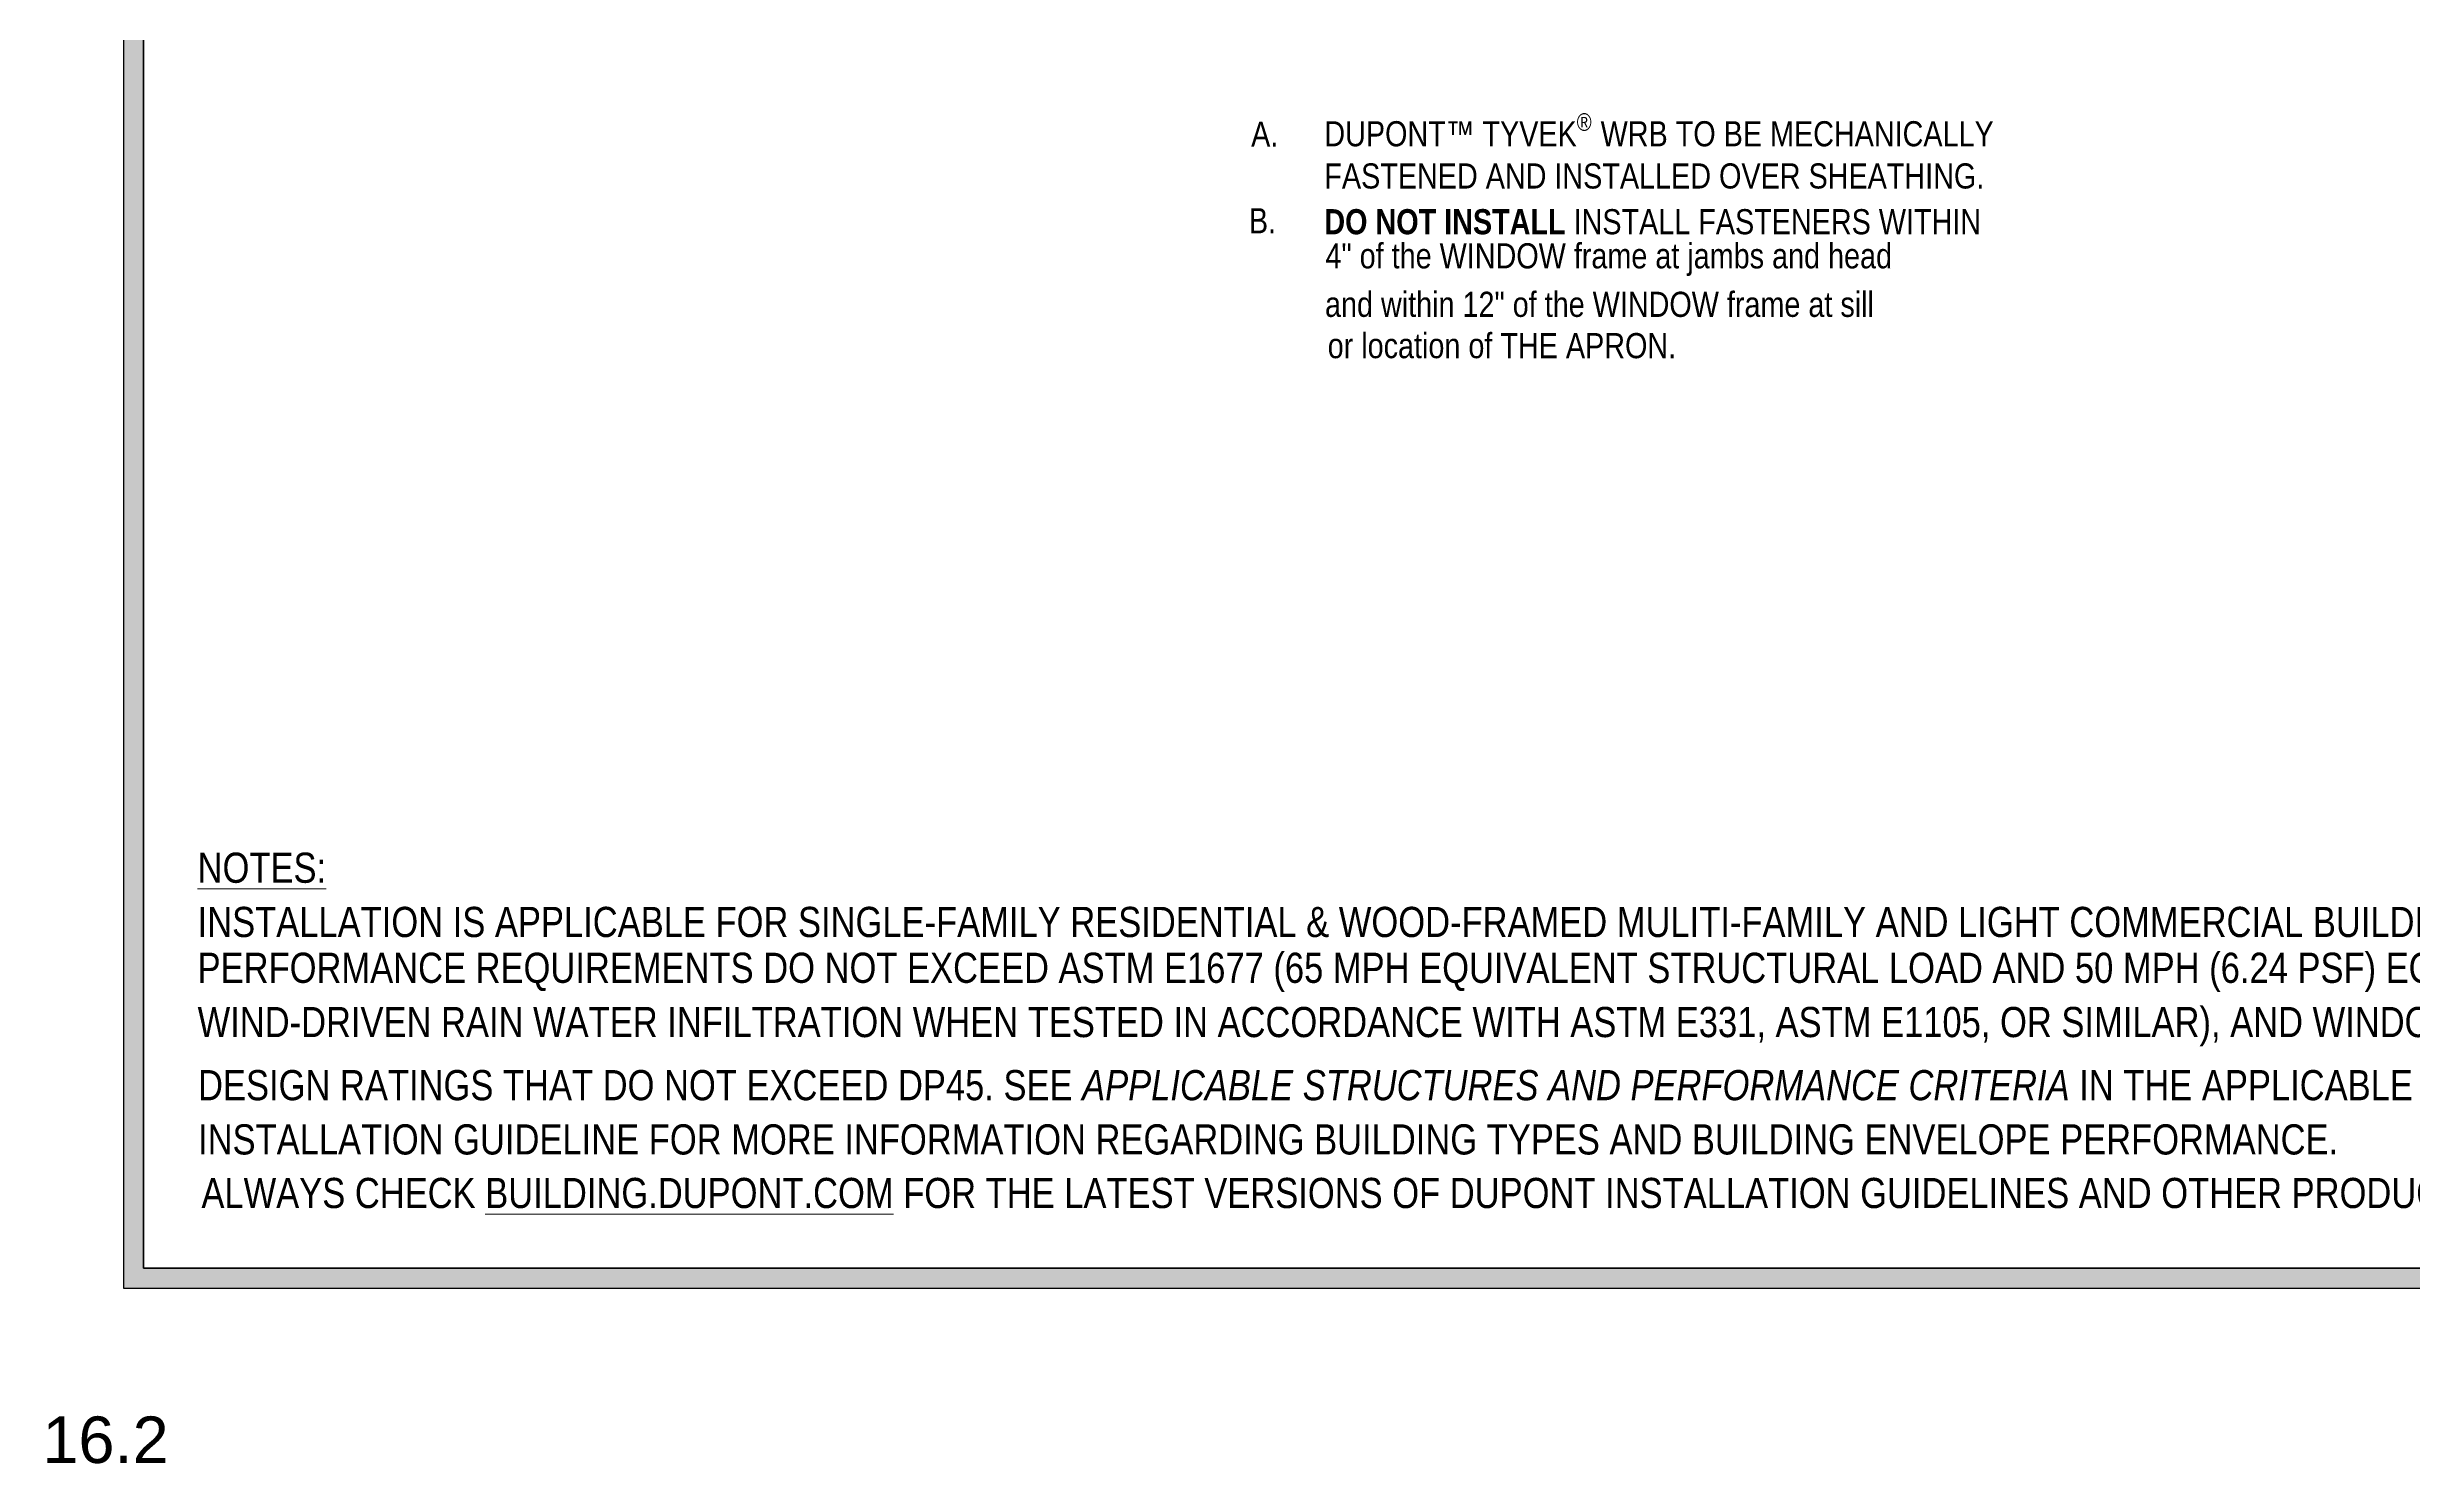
# Model space of a CAD drawing. Extents: x -1140 to 5605, y -816 to 2382.
# Drawn here: x 2322 to 3382, y -812 to -177 of the extents above; entities that cross this region are included whole.
import ezdxf

# ---------------------------------------------------------------- set-up
doc = ezdxf.new("R2010")
doc.units = 0
doc.header["$MEASUREMENT"] = 0
doc.layers.get('0').update_dxf_attribs({"lineweight": 0})
for name, color, linetype, lineweight in [('.ATI-TEXT', 7, 'Continuous', 0), ('G-ANNO-TTLB', 7, 'Continuous', 0), ('TYVEK', 7, 'Continuous', 0)]:
    doc.layers.add(name, color=color, linetype=linetype, lineweight=lineweight)

# ---------------------------------------------------------------- blocks, each defined once
blk = doc.blocks.new('Block_493')
at = {"layer": '.ATI-TEXT', "char_height": 0.2, "attachment_point": 7}
for s, insert in [('\\C18;\\c0;\\FArial Narrow|b0|i0|c1;\\H11.249999;\\W1.000000;A.', (2861.2, -221.9)), ('\\C18;\\c0;\\FArial Narrow|b0|i0|c1;\\H11.249999;\\W1.000000;DUPONT™ TYVEK', (2894, -221.9)), ('\\C18;\\c0;\\FArial Narrow|b0|i0|c1;\\H7.874999;\\W1.000000;®', (3007.1, -214.9)), ('\\C18;\\c0;\\FArial Narrow|b0|i0|c1;\\H11.249999;\\W1.000000; WRB TO BE MECHANICALLY', (3014.2, -221.9)), ('\\C18;\\c0;\\FArial Narrow|b0|i0|c1;\\H11.249999;\\W1.000000;FASTENED AND INSTALLED OVER SHEATHING.', (2894, -240.8)), ('\\C18;\\c0;\\FArial Narrow|b0|i0|c1;\\H11.249999;\\W1.000000;B.', (2860.2, -260.7)), ('\\C18;\\c0;\\FArial Narrow Bold|b1|i0|c1;\\H11.249999;\\W1.000000;DO NOT INSTALL\\FArial Narrow|b0|i0|c1; INSTALL FASTENERS WITHIN', (2894, -261.3)), ('\\C18;\\c0;\\FArial Narrow|b0|i0|c1;\\H11.249999;\\W1.000000;4" of the WINDOW frame at jambs and head ', (2894.5, -279.8)), ('\\C18;\\c0;\\FArial Narrow|b0|i0|c1;\\H11.249999;\\W1.000000;and within 12" of the WINDOW frame at sill', (2894.3, -298.3)), ('\\C18;\\c0;\\FArial Narrow|b0|i0|c1;\\H11.249999;\\W1.000000;or location of THE APRON.', (2895.5, -316.8))]:
    blk.add_mtext(s, dxfattribs=dict(at, insert=insert))
blk = doc.blocks.new('Block_516')
at = {"layer": '.ATI-TEXT', "char_height": 0.2, "attachment_point": 7}
for s, insert in [('\\L\\C18;\\c0;\\FArial Narrow|b0|i0|c1;\\H13.500003;\\W1.000000;NOTES:\\l', (2389.2, -551.8)), ('\\C18;\\c0;\\FArial Narrow|b0|i0|c1;\\H13.500003;\\W1.000000;INSTALLATION IS APPLICABLE FOR SINGLE-FAMILY RESIDENTIAL & WOOD-FRAMED MULITI-FAMILY AND LIGHT COMMERCIAL BUILDINGS WHEN ', (2389.2, -576.1)), ('\\C18;\\c0;\\FArial Narrow|b0|i0|c1;\\H13.500003;\\W1.000000;PERFORMANCE REQUIREMENTS DO NOT EXCEED ASTM E1677 (65 MPH EQUIVALENT STRUCTURAL LOAD AND 50 MPH (6.24 PSF) EQUIVALENT', (2389.2, -600.5)), ('\\C18;\\c0;\\FArial Narrow|b0|i0|c1;\\H13.500003;\\W1.000000;WIND-DRIVEN RAIN WATER INFILTRATION WHEN TESTED IN ACCORDANCE WITH ASTM E331, ASTM E1105, OR SIMILAR), AND WINDOW/DOOR', (2389.2, -624.8)), ('\\C18;\\c0;\\FArial Narrow|b0|i0|c1;\\H13.500003;\\W1.000000;DESIGN RATINGS THAT DO NOT EXCEED DP45. SEE \\FArial Narrow Italic|b0|i1|c1;APPLICABLE STRUCTURES AND PERFORMANCE CRITERIA \\FArial Narrow|b0|i0|c1;IN THE APPLICABLE DUPONT', (2389.4, -649.2)), ('\\C18;\\c0;\\FArial Narrow|b0|i0|c1;\\H13.500003;\\W1.000000;INSTALLATION GUIDELINE FOR MORE INFORMATION REGARDING BUILDING TYPES AND BUILDING ENVELOPE PERFORMANCE.  ', (2389.4, -673.5)), ('\\C18;\\c0;\\FArial Narrow|b0|i0|c1;\\H13.500003;\\W1.000000;ALWAYS CHECK \\L\\C160;\\c16730368;BUILDING.DUPON\\l\\LT\\l\\L.COM\\l\\C18;\\c0; FOR THE LATEST VERSIONS OF DUPONT INSTALLATION GUIDELINES AND OTHER PRODUCT LITERATURE.', (2390.9, -697.5))]:
    blk.add_mtext(s, dxfattribs=dict(at, insert=insert))

msp = doc.modelspace()

# ---------------------------------------------------------------- hatches: boundary and pattern name
at = {"layer": 'G-ANNO-TTLB', "true_color": 0xff00ff, "transparency": 33554687}
h = msp.add_hatch(color=6, dxfattribs=at)
edge = h.paths.add_edge_path()
edge.add_spline(control_points=[(5285.6, -733.2), (5285.6, -733.2), (2356, -733.2), (2356, -733.2), (2356, -733.2), (2356, 1723.8), (2356, 1723.8), (2356, 1723.8), (5285.6, 1723.8), (5285.6, 1723.8), (5285.6, 1723.8), (5285.6, -733.2), (5285.6, -733.2)], knot_values=[0, 0, 0, 0, 1, 1, 1, 2, 2, 2, 3, 3, 3, 4, 4, 4, 4], degree=3, periodic=0)
edge = h.paths.add_edge_path()
edge.add_spline(control_points=[(2365, 1714.8), (2365, 1714.8), (2365, -724.2), (2365, -724.2), (2365, -724.2), (5276.6, -724.2), (5276.6, -724.2), (5276.6, -724.2), (5276.6, 1714.8), (5276.6, 1714.8), (5276.6, 1714.8), (2365, 1714.8), (2365, 1714.8)], knot_values=[0, 0, 0, 0, 1, 1, 1, 2, 2, 2, 3, 3, 3, 4, 4, 4, 4], degree=3, periodic=0)
edge.add_line((2365, 1714.8), (2365, 1714.8))

# ---------------------------------------------------------------- linework, layer by layer
at = {"layer": 'G-ANNO-TTLB', "color": 6, "lineweight": 30, "true_color": 0xff00ff}
for p, q in [((2356, 1723.8), (2356, -733.2)), ((2365, 1714.8), (2365, -724.2)), ((2365, -724.2), (2365, 1714.8)), ((2365, -724.2), (5276.6, -724.2)), ((5276.6, -724.2), (2365, -724.2)), ((2356, -733.2), (5285.6, -733.2))]:
    msp.add_line(p, q, dxfattribs=at)
at = {"layer": 'G-ANNO-TTLB', "color": 18, "lineweight": 0, "true_color": 0x000000}
msp.add_lwpolyline([(2365, -724.2), (2365, 1714.8), (5276.6, 1714.8), (5276.6, -724.2)], close=True, dxfattribs=at)
at = {"layer": 'G-ANNO-TTLB'}
for points in [[(5285.6, -733.2), (5285.6, -733.2), (2356, -733.2), (2356, -733.2), (2356, -733.2), (2356, 1723.8), (2356, 1723.8), (2356, 1723.8), (5285.6, 1723.8), (5285.6, 1723.8), (5285.6, 1723.8), (5285.6, -733.2), (5285.6, -733.2)], [(2365, 1714.8), (2365, 1714.8), (2365, -724.2), (2365, -724.2), (2365, -724.2), (5276.6, -724.2), (5276.6, -724.2), (5276.6, -724.2), (5276.6, 1714.8), (5276.6, 1714.8), (5276.6, 1714.8), (2365, 1714.8), (2365, 1714.8)]]:
    msp.add_open_spline(points, degree=3, knots=[0, 0, 0, 0, 1, 1, 1, 2, 2, 2, 3, 3, 3, 4, 4, 4, 4], dxfattribs=at)
at = {"layer": 'TYVEK', "color": 2, "lineweight": 25, "true_color": 0xffff00}
msp.add_lwpolyline([(3287.3, -183)], dxfattribs=at)

# ---------------------------------------------------------------- block references
at = {"layer": '.ATI-TEXT'}
for name in ['Block_493', 'Block_516']:
    msp.add_blockref(name, (0, 0), dxfattribs=at)

# ---------------------------------------------------------------- texts
at = {"insert": (2319.6, -811.8), "char_height": 0.2, "attachment_point": 7}
msp.add_mtext('\\C18;\\c0;\\FArial|b0|i0|c1;\\H20.833332;\\W1.000000;16.2', dxfattribs=at)

doc.saveas('drawing.dxf')
